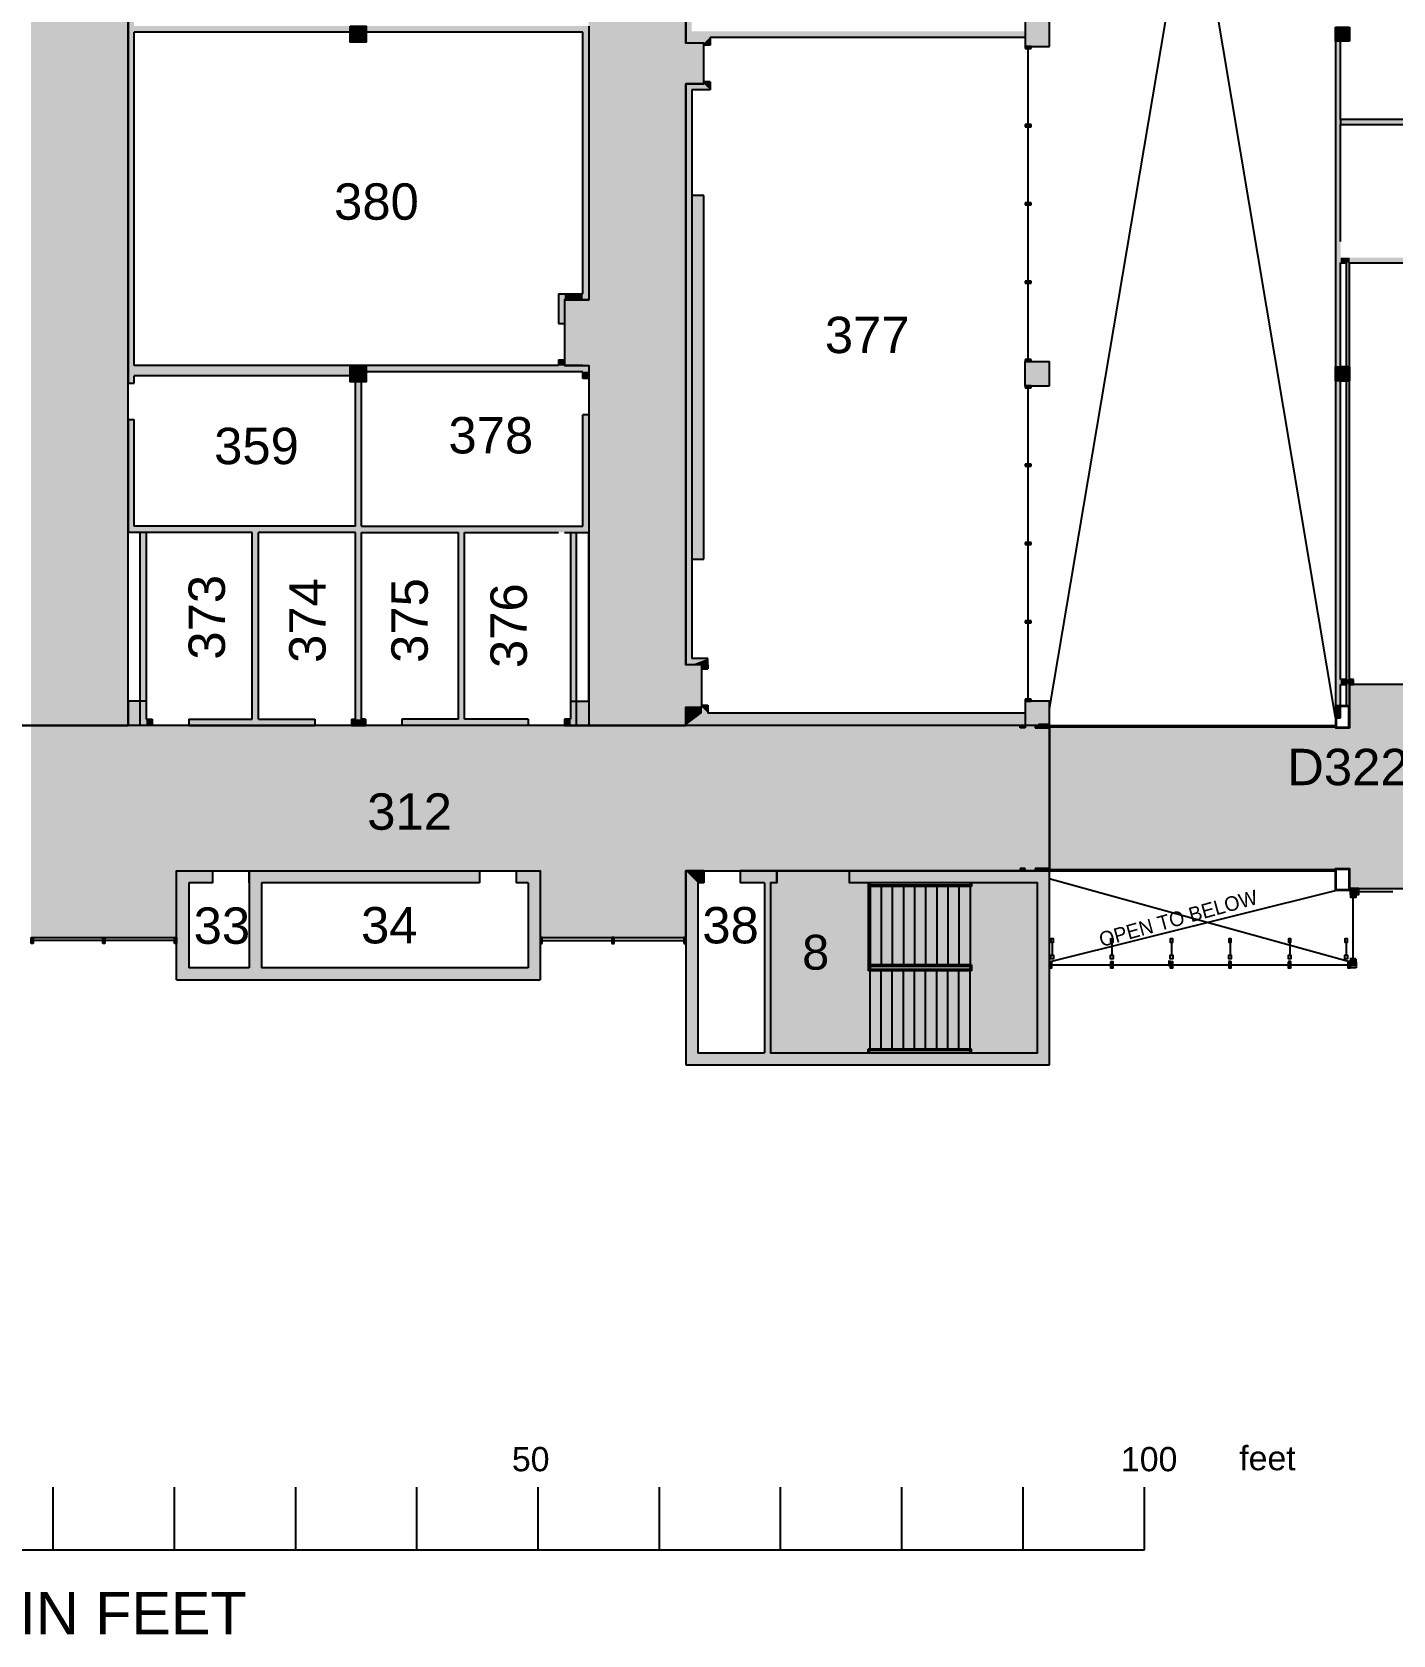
# Model space of a CAD drawing. Extents: x 2 to 4630, y -56 to 2885.
# Drawn here: x 2379 to 3726, y -56 to 1531 of the extents above; entities that cross this region are included whole.
import ezdxf

# ---------------------------------------------------------------- set-up
doc = ezdxf.new("R2010")
doc.units = 0
doc.header["$LTSCALE"] = 0.004
doc.layers.get('0').update_dxf_attribs({"linetype": 'CONTINUOUS'})
for name, color, linetype in [('BAR_SCALE', 1, 'CONTINUOUS'), ('CORRIDOR_HATCH', 253, 'CONTINUOUS'), ('S-COLS', 7, 'CONTINUOUS'), ('SOLID', 7, 'CONTINUOUS'), ('STAIR', 251, 'CONTINUOUS'), ('TEXT', 7, 'CONTINUOUS'), ('WALL', 7, 'CONTINUOUS'), ('WALLS', 7, 'CONTINUOUS')]:
    doc.layers.add(name, color=color, linetype=linetype)
doc.styles.add('STYLE1', font='arial.ttf')
doc.styles.add('STYLE3', font='arial.ttf')
doc.styles.add('SWIS721BLKEXBT', font='swissek.ttf')

# ---------------------------------------------------------------- blocks, each defined once
blk = doc.blocks.new('AZMND')
for p, q in [((0, 0.5), (0, -0.5)), ((1, 0.5), (0, 0.5)), ((1, -0.5), (1, 0.5)), ((0, -0.5), (1, -0.5))]:
    blk.add_line(p, q)
blk = doc.blocks.new('*U98')
at = {"layer": 'SOLID'}
for points in [[(2693.6, 1184.5), (2693.6, 1200.5), (2709.6, 1184.5)], [(2709.6, 1184.5), (2693.6, 1200.5), (2709.6, 1200.5)]]:
    blk.add_solid(points, dxfattribs=at)
blk = doc.blocks.new('*U131')
at = {"layer": 'SOLID'}
for points in [[(2377.8, 628.5), (2377.8, 634.5), (2379.8, 628.5)], [(2379.8, 628.5), (2377.8, 634.5), (2379.8, 634.5)], [(2448.8, 628.5), (2448.8, 634.5), (2450.8, 628.5)], [(2450.8, 628.5), (2448.8, 634.5), (2450.8, 634.5)], [(2519.8, 628.5), (2519.8, 634.5), (2521.8, 628.5)], [(2521.8, 628.5), (2519.8, 634.5), (2521.8, 634.5)]]:
    blk.add_solid(points, dxfattribs=at)
blk = doc.blocks.new('*U132')
at = {"layer": 'SOLID'}
for points in [[(2881.8, 628.5), (2881.8, 634.5), (2883.8, 628.5)], [(2883.8, 628.5), (2881.8, 634.5), (2883.8, 634.5)], [(2952.8, 628.5), (2952.8, 634.5), (2954.8, 628.5)], [(2954.8, 628.5), (2952.8, 634.5), (2954.8, 634.5)], [(3023.8, 628.5), (3023.8, 634.5), (3025.8, 628.5)], [(3025.8, 628.5), (3023.8, 634.5), (3025.8, 634.5)]]:
    blk.add_solid(points, dxfattribs=at)
blk = doc.blocks.new('*U260')
at = {"layer": 'SOLID'}
for points in [[(3031.8, 1009), (3031.8, 1369), (3043.8, 1009)], [(3043.8, 1009), (3031.8, 1369), (3043.8, 1369)]]:
    blk.add_solid(points, dxfattribs=at)
blk = doc.blocks.new('*U261')
at = {"layer": 'SOLID'}
for points in [[(3682.9, 606.1), (3682.9, 612.1), (3688.9, 606.1)], [(3688.9, 606.1), (3682.9, 612.1), (3688.9, 612.1)]]:
    blk.add_solid(points, dxfattribs=at)
blk = doc.blocks.new('*U265')
at = {"layer": 'SOLID'}
for points in [[(3673.9, 1439.2), (3673.9, 1444.1), (3914.6, 1439.2)], [(3914.6, 1439.2), (3673.9, 1444.1), (3914.6, 1444.1)], [(3914.6, 1439.2), (3914.6, 1444.1), (3915.6, 1439.2)], [(3915.6, 1439.2), (3914.6, 1444.1), (3915.6, 1444.1)], [(3915.6, 1439.2), (3915.6, 1444.1), (3980.9, 1439.2)], [(3980.9, 1439.2), (3915.6, 1444.1), (3980.9, 1444.1)], [(4017.3, 1439.2), (4017.3, 1444.1), (4063.2, 1439.2)], [(4063.2, 1439.2), (4017.3, 1444.1), (4063.2, 1444.1)], [(4063.2, 1307.3), (4063.2, 1444.1), (4068, 1307.3)], [(4068, 1307.3), (4063.2, 1444.1), (4068, 1444.1)], [(4127.6, 1439.2), (4127.6, 1444.1), (4154.1, 1439.2)], [(4154.1, 1439.2), (4127.6, 1444.1), (4154.1, 1444.1)], [(4154.1, 1307.3), (4154.1, 1444.1), (4159, 1307.3)], [(4159, 1307.3), (4154.1, 1444.1), (4159, 1444.1)], [(4159, 1439.2), (4159, 1444.1), (4177.2, 1439.2)], [(4177.2, 1439.2), (4159, 1444.1), (4177.2, 1444.1)]]:
    blk.add_solid(points, dxfattribs=at)
blk = doc.blocks.new('*U266')
at = {"layer": 'SOLID'}
for points in [[(3673.9, 1302.4), (3673.9, 1307.3), (3679.6, 1302.4)], [(3679.6, 1302.4), (3673.9, 1307.3), (3679.6, 1307.3)], [(3679.6, 1302.4), (3679.6, 1307.3), (3682.8, 1302.4)], [(3682.8, 1302.4), (3679.6, 1307.3), (3682.8, 1307.3)], [(3682.8, 1302.4), (3682.8, 1307.3), (4001.5, 1302.4)], [(4001.5, 1302.4), (3682.8, 1307.3), (4001.5, 1307.3)], [(4001.5, 1307.3), (4001.5, 1307.3), (4015.3, 1307.3)], [(4015.3, 1307.3), (4001.5, 1307.3), (4015.3, 1307.3)], [(4015.3, 1302.4), (4015.3, 1307.3), (4063.2, 1302.4)], [(4063.2, 1302.4), (4015.3, 1307.3), (4063.2, 1307.3)], [(4063.2, 1302.4), (4063.2, 1307.3), (4068, 1302.4)], [(4068, 1302.4), (4063.2, 1307.3), (4068, 1307.3)], [(4068, 1302.4), (4068, 1307.3), (4154.1, 1302.4)], [(4154.1, 1302.4), (4068, 1307.3), (4154.1, 1307.3)], [(4154.1, 1302.4), (4154.1, 1307.3), (4159, 1302.4)], [(4159, 1302.4), (4154.1, 1307.3), (4159, 1307.3)], [(4159, 1302.4), (4159, 1307.3), (4294.6, 1302.4)], [(4294.6, 1302.4), (4159, 1307.3), (4294.6, 1307.3)], [(4294.6, 1302.4), (4294.6, 1307.3), (4299.5, 1302.4)], [(4299.5, 1302.4), (4294.6, 1307.3), (4299.5, 1307.3)], [(4299.5, 1302.4), (4299.5, 1307.3), (4334, 1302.4)], [(4334, 1302.4), (4299.5, 1307.3), (4334, 1307.3)], [(4334, 1302.4), (4334, 1307.3), (4338.9, 1302.4)], [(4338.9, 1302.4), (4334, 1307.3), (4338.9, 1307.3)]]:
    blk.add_solid(points, dxfattribs=at)
blk = doc.blocks.new('*U277')
at = {"layer": 'SOLID'}
for points in [[(3673.9, 885), (3673.9, 889.9), (3679.6, 885)], [(3679.6, 885), (3673.9, 889.9), (3679.6, 889.9)], [(3679.6, 885), (3679.6, 889.9), (3682.8, 885)], [(3682.8, 885), (3679.6, 889.9), (3682.8, 889.9)], [(3682.8, 885), (3682.8, 889.9), (3686.8, 885)], [(3686.8, 885), (3682.8, 889.9), (3686.8, 889.9)]]:
    blk.add_solid(points, dxfattribs=at)
blk = doc.blocks.new('*U315')
at = {"layer": 'SOLID'}
for points in [[(3669, 852.1), (3669, 863.8), (3673.9, 852.1)], [(3673.9, 852.1), (3669, 863.8), (3673.9, 863.8)]]:
    blk.add_solid(points, dxfattribs=at)
blk = doc.blocks.new('*U316')
at = {"layer": 'SOLID'}
for points in [[(3669, 863.8), (3669, 1185.6), (3673.9, 863.8)], [(3673.9, 863.8), (3669, 1185.6), (3673.9, 1185.6)]]:
    blk.add_solid(points, dxfattribs=at)
blk = doc.blocks.new('*U317')
at = {"layer": 'SOLID'}
for points in [[(3669, 1199.4), (3669, 1521.6), (3673.9, 1199.4)], [(3673.9, 1199.4), (3669, 1521.6), (3673.9, 1521.6)]]:
    blk.add_solid(points, dxfattribs=at)
blk = doc.blocks.new('COLUMN_-_ARCHITECTURAL_-_5')
at = {"layer": 'S-COLS'}
for p, q in [((-175, 175), (175, 175)), ((-175, -175), (-175, 175)), ((-175, 159), (175, 159)), ((-159, -159), (-159, 159)), ((159, 159), (159, -159)), ((175, 175), (175, -175)), ((175, -159), (-175, -159)), ((175, -175), (-175, -175))]:
    blk.add_line(p, q, dxfattribs=at)
blk = doc.blocks.new('COLUMN_-_ARCHITECTURAL_-_B')
at = {"layer": 'S-COLS'}
for p, q in [((-175, 175), (175, 175)), ((-175, -175), (-175, 175)), ((-175, 159), (175, 159)), ((-159, -159), (-159, 159)), ((159, 159), (159, -159)), ((175, 175), (175, -175)), ((175, -159), (-175, -159)), ((175, -175), (-175, -175))]:
    blk.add_line(p, q, dxfattribs=at)
blk = doc.blocks.new('*U374')
at = {"layer": 'SOLID'}
for points in [[(3669, 1185.6), (3669, 1199.4), (3673.9, 1185.6)], [(3673.9, 1185.6), (3669, 1199.4), (3673.9, 1199.4)], [(3673.9, 1185.6), (3673.9, 1199.4), (3682.8, 1185.6)], [(3682.8, 1185.6), (3673.9, 1199.4), (3682.8, 1199.4)]]:
    blk.add_solid(points, dxfattribs=at)
blk = doc.blocks.new('*U385')
at = {"layer": 'SOLID'}
for points in [[(3679.6, 864.3), (3679.6, 885), (3682.8, 864.3)], [(3682.8, 864.3), (3679.6, 885), (3682.8, 885)]]:
    blk.add_solid(points, dxfattribs=at)
blk = doc.blocks.new('*U386')
at = {"layer": 'SOLID'}
for points in [[(3679.6, 1199.4), (3679.6, 1302.4), (3682.8, 1199.4)], [(3682.8, 1199.4), (3679.6, 1302.4), (3682.8, 1302.4)]]:
    blk.add_solid(points, dxfattribs=at)
blk = doc.blocks.new('*U387')
at = {"layer": 'SOLID'}
for points in [[(3679.6, 889.9), (3679.6, 1185.6), (3682.8, 889.9)], [(3682.8, 889.9), (3679.6, 1185.6), (3682.8, 1185.6)]]:
    blk.add_solid(points, dxfattribs=at)
blk = doc.blocks.new('*U411')
at = {"layer": 'SOLID'}
for points in [[(3356.8, 700.5), (3356.8, 702.9), (3361.7, 700.5)], [(3361.7, 700.5), (3356.8, 702.9), (3361.7, 702.9)]]:
    blk.add_solid(points, dxfattribs=at)
blk = doc.blocks.new('COLUMN_-_ARCHITECTURAL_-_I')
at = {"layer": 'S-COLS'}
for p, q in [((-275, 175), (-275, -175)), ((275, 175), (-275, 175)), ((275, 159), (-275, 159)), ((-259, 159), (-259, -159)), ((259, -159), (259, 159)), ((275, -175), (275, 175)), ((-275, -159), (275, -159)), ((-275, -175), (275, -175))]:
    blk.add_line(p, q, dxfattribs=at)
blk = doc.blocks.new('COLUMN_-_ARCHITECTURAL_-_J')
at = {"layer": 'S-COLS'}
for p, q in [((-275, 175), (275, 175)), ((-275, -175), (-275, 175)), ((-275, 159), (275, 159)), ((-259, -159), (-259, 159)), ((259, 159), (259, -159)), ((275, 175), (275, -175)), ((275, -159), (-275, -159)), ((275, -175), (-275, -175))]:
    blk.add_line(p, q, dxfattribs=at)
blk = doc.blocks.new('*U453')
at = {"layer": 'SOLID'}
for points in [[(3382.4, 700.5), (3382.4, 702.7), (3385.6, 700.5)], [(3385.6, 700.5), (3382.4, 702.7), (3385.6, 702.7)]]:
    blk.add_solid(points, dxfattribs=at)
blk = doc.blocks.new('*U454')
at = {"layer": 'SOLID'}
for points in [[(3374.9, 699.6), (3374.9, 702.7), (3382.4, 699.6)], [(3382.4, 699.6), (3374.9, 702.7), (3382.4, 702.7)]]:
    blk.add_solid(points, dxfattribs=at)
blk = doc.blocks.new('*U455')
at = {"layer": 'SOLID'}
for points in [[(3371.8, 700.5), (3371.8, 702.7), (3374.9, 700.5)], [(3374.9, 700.5), (3371.8, 702.7), (3374.9, 702.7)]]:
    blk.add_solid(points, dxfattribs=at)
blk = doc.blocks.new('*U456')
at = {"layer": 'SOLID'}
for points in [[(3382.4, 843.8), (3382.4, 844.5), (3385.6, 843.8)], [(3385.6, 843.8), (3382.4, 844.5), (3385.6, 844.5)]]:
    blk.add_solid(points, dxfattribs=at)
blk = doc.blocks.new('*U457')
at = {"layer": 'SOLID'}
for points in [[(3374.9, 844.5), (3374.9, 845.3), (3378.6, 844.5)], [(3378.6, 844.5), (3374.9, 845.3), (3378.6, 845.3)]]:
    blk.add_solid(points, dxfattribs=at)
blk = doc.blocks.new('*U458')
at = {"layer": 'SOLID'}
for points in [[(3374.9, 842.2), (3374.9, 844.5), (3378.6, 842.2)], [(3378.6, 842.2), (3374.9, 844.5), (3378.6, 844.5)], [(3378.6, 842.2), (3378.6, 844.5), (3382.4, 842.2)], [(3382.4, 842.2), (3378.6, 844.5), (3382.4, 844.5)], [(3382.4, 842.2), (3382.4, 843.8), (3385.6, 842.2)], [(3385.6, 842.2), (3382.4, 843.8), (3385.6, 843.8)]]:
    blk.add_solid(points, dxfattribs=at)
blk = doc.blocks.new('*U459')
at = {"layer": 'SOLID'}
for points in [[(3378.6, 844.5), (3378.6, 845.3), (3382.4, 844.5)], [(3382.4, 844.5), (3378.6, 845.3), (3382.4, 845.3)], [(3382.4, 844.5), (3382.4, 845.3), (3385.6, 844.5)], [(3385.6, 844.5), (3382.4, 845.3), (3385.6, 845.3)]]:
    blk.add_solid(points, dxfattribs=at)
blk = doc.blocks.new('*U460')
at = {"layer": 'SOLID'}
for points in [[(3382.4, 843.8), (3382.4, 844.5), (3385.6, 843.8)], [(3385.6, 843.8), (3382.4, 844.5), (3385.6, 844.5)]]:
    blk.add_solid(points, dxfattribs=at)
blk = doc.blocks.new('*U461')
at = {"layer": 'SOLID'}
for points in [[(3371.8, 842.2), (3371.8, 844.5), (3374.9, 842.2)], [(3374.9, 842.2), (3371.8, 844.5), (3374.9, 844.5)]]:
    blk.add_solid(points, dxfattribs=at)
blk = doc.blocks.new('*U475')
at = {"layer": 'SOLID'}
for points in [[(3669, 1521.6), (3669, 1535.4), (3673.9, 1521.6)], [(3673.9, 1521.6), (3669, 1535.4), (3673.9, 1535.4)], [(3673.9, 1521.6), (3673.9, 1535.4), (3682.8, 1521.6)], [(3682.8, 1521.6), (3673.9, 1535.4), (3682.8, 1535.4)]]:
    blk.add_solid(points, dxfattribs=at)
blk = doc.blocks.new('*U476')
at = {"layer": 'SOLID'}
for points in [[(3688.9, 677), (3688.9, 683), (3688.9, 683)], [(3688.9, 677), (3688.9, 683), (3691.4, 677)], [(3691.4, 677), (3688.9, 683), (3691.4, 683)]]:
    blk.add_solid(points, dxfattribs=at)
blk = doc.blocks.new('*U477')
at = {"layer": 'SOLID'}
for points in [[(3682.9, 677), (3682.9, 683), (3688.9, 677)], [(3688.9, 677), (3682.9, 683), (3688.9, 683)]]:
    blk.add_solid(points, dxfattribs=at)
blk = doc.blocks.new('*U478')
at = {"layer": 'SOLID'}
for points in [[(3682.9, 674.5), (3682.9, 674.5), (3682.9, 677)], [(3682.9, 674.5), (3682.9, 677), (3688.9, 674.5)], [(3688.9, 674.5), (3682.9, 677), (3688.9, 677)], [(3688.9, 674.5), (3688.9, 677), (3688.9, 674.5)]]:
    blk.add_solid(points, dxfattribs=at)
blk = doc.blocks.new('*U481')
at = {"layer": 'SOLID'}
for points in [[(3682.9, 612.1), (3682.9, 612.1), (3682.9, 614.6)], [(3682.9, 612.1), (3682.9, 614.6), (3688.9, 612.1)], [(3688.9, 612.1), (3682.9, 614.6), (3688.9, 614.6)], [(3688.9, 612.1), (3688.9, 614.6), (3688.9, 612.1)]]:
    blk.add_solid(points, dxfattribs=at)
blk = doc.blocks.new('*U482')
at = {"layer": 'SOLID'}
for points in [[(3503.2, 606.1), (3503.2, 612.1), (3503.2, 612.1)], [(3503.2, 606.1), (3503.2, 612.1), (3505.7, 606.1)], [(3505.7, 606.1), (3503.2, 612.1), (3505.7, 612.1)]]:
    blk.add_solid(points, dxfattribs=at)
blk = doc.blocks.new('*U483')
at = {"layer": 'SOLID'}
for points in [[(3562.7, 606.1), (3562.7, 612.1), (3562.7, 612.1)], [(3562.7, 606.1), (3562.7, 612.1), (3565.2, 606.1)], [(3565.2, 606.1), (3562.7, 612.1), (3565.2, 612.1)]]:
    blk.add_solid(points, dxfattribs=at)
blk = doc.blocks.new('*U484')
at = {"layer": 'SOLID'}
for points in [[(3622.1, 606.1), (3622.1, 612.1), (3622.1, 612.1)], [(3622.1, 606.1), (3622.1, 612.1), (3624.7, 606.1)], [(3624.7, 606.1), (3622.1, 612.1), (3624.7, 612.1)]]:
    blk.add_solid(points, dxfattribs=at)
blk = doc.blocks.new('*U485')
at = {"layer": 'SOLID'}
for points in [[(3680.4, 606.1), (3680.4, 612.1), (3680.4, 612.1)], [(3680.4, 606.1), (3680.4, 612.1), (3682.9, 606.1)], [(3682.9, 606.1), (3680.4, 612.1), (3682.9, 612.1)]]:
    blk.add_solid(points, dxfattribs=at)
blk = doc.blocks.new('*U521')
at = {"layer": 'SOLID'}
for points in [[(3356.8, 842.1), (3356.8, 844.5), (3361.7, 842.1)], [(3361.7, 842.1), (3356.8, 844.5), (3361.7, 844.5)]]:
    blk.add_solid(points, dxfattribs=at)
blk = doc.blocks.new('*U529')
at = {"layer": 'WALL'}
for points in [[(3689.5, 677), (3689.5, 683), (3689.5, 683)], [(3689.5, 677), (3689.5, 683), (3692.1, 677)], [(3692.1, 677), (3689.5, 683), (3692.1, 683)]]:
    blk.add_solid(points, dxfattribs=at)
blk = doc.blocks.new('*U530')
at = {"layer": 'WALL'}
for points in [[(3683.6, 674.5), (3683.6, 674.5), (3683.6, 677)], [(3683.6, 674.5), (3683.6, 677), (3689.5, 674.5)], [(3689.5, 674.5), (3683.6, 677), (3689.5, 677)], [(3689.5, 674.5), (3689.5, 677), (3689.5, 674.5)]]:
    blk.add_solid(points, dxfattribs=at)
blk = doc.blocks.new('*U531')
at = {"layer": 'WALL'}
for points in [[(3446.3, 604.5), (3446.3, 610.5), (3446.3, 610.5)], [(3446.3, 604.5), (3446.3, 610.5), (3448.8, 604.5)], [(3448.8, 604.5), (3446.3, 610.5), (3448.8, 610.5)]]:
    blk.add_solid(points, dxfattribs=at)
blk = doc.blocks.new('*U532')
at = {"layer": 'WALL'}
for points in [[(3385.6, 604.5), (3385.6, 610.5), (3385.6, 610.5)], [(3385.6, 604.5), (3385.6, 610.5), (3388.1, 604.5)], [(3388.1, 604.5), (3385.6, 610.5), (3388.1, 610.5)]]:
    blk.add_solid(points, dxfattribs=at)
blk = doc.blocks.new('*U533')
at = {"layer": 'WALL'}
for points in [[(3683.6, 610.5), (3683.6, 610.5), (3683.6, 613)], [(3683.6, 610.5), (3683.6, 613), (3689.5, 610.5)], [(3689.5, 610.5), (3683.6, 613), (3689.5, 613)], [(3689.5, 610.5), (3689.5, 613), (3689.5, 610.5)]]:
    blk.add_solid(points, dxfattribs=at)
blk = doc.blocks.new('*U534')
at = {"layer": 'WALL'}
for points in [[(3505.3, 604.5), (3505.3, 610.5), (3505.3, 610.5)], [(3505.3, 604.5), (3505.3, 610.5), (3507.8, 604.5)], [(3507.8, 604.5), (3505.3, 610.5), (3507.8, 610.5)]]:
    blk.add_solid(points, dxfattribs=at)
blk = doc.blocks.new('*U535')
at = {"layer": 'WALL'}
for points in [[(3563.3, 604.5), (3563.3, 610.5), (3563.3, 610.5)], [(3563.3, 604.5), (3563.3, 610.5), (3565.8, 604.5)], [(3565.8, 604.5), (3563.3, 610.5), (3565.8, 610.5)]]:
    blk.add_solid(points, dxfattribs=at)
blk = doc.blocks.new('*U536')
at = {"layer": 'WALL'}
for points in [[(3622.1, 604.5), (3622.1, 610.5), (3622.1, 610.5)], [(3622.1, 604.5), (3622.1, 610.5), (3624.7, 604.5)], [(3624.7, 604.5), (3622.1, 610.5), (3624.7, 610.5)]]:
    blk.add_solid(points, dxfattribs=at)
blk = doc.blocks.new('*U537')
at = {"layer": 'WALL'}
for points in [[(3681, 604.5), (3681, 610.5), (3681, 610.5)], [(3681, 604.5), (3681, 610.5), (3683.6, 604.5)], [(3683.6, 604.5), (3681, 610.5), (3683.6, 610.5)]]:
    blk.add_solid(points, dxfattribs=at)
blk = doc.blocks.new('*U547')
at = {"layer": 'CORRIDOR_HATCH'}
for points in [[(2377.8, 844.5), (2377.8, 2548.5), (2473.8, 844.5)], [(2473.8, 844.5), (2377.8, 2548.5), (2473.8, 2548.5)], [(2929.8, 844.5), (2929.8, 2548.5), (3025.8, 844.5)], [(3025.8, 844.5), (2929.8, 2548.5), (3025.8, 2548.5)], [(3025.8, 1479.5), (3025.8, 1519.5), (3037.8, 1479.5)], [(3037.8, 1479.5), (3025.8, 1519.5), (3037.8, 1519.5)], [(3037.8, 1479.5), (3037.8, 1519.5), (3041.8, 1479.5)], [(3041.8, 1479.5), (3037.8, 1519.5), (3041.8, 1519.5)], [(3041.8, 1479.5), (3041.8, 1519.5), (3043.8, 1479.5)], [(3043.8, 1479.5), (3041.8, 1519.5), (3043.8, 1519.5)], [(2905.8, 1200.5), (2905.8, 1265.5), (2929.8, 1200.5)], [(2929.8, 1200.5), (2905.8, 1265.5), (2929.8, 1265.5)], [(3025.8, 862.5), (3025.8, 904.5), (3037.8, 862.5)], [(3037.8, 862.5), (3025.8, 904.5), (3037.8, 904.5)], [(3037.8, 862.5), (3037.8, 904.5), (3041.8, 862.5)], [(3041.8, 862.5), (3037.8, 904.5), (3041.8, 904.5)], [(3682.8, 681.2), (3682.8, 885), (3683.6, 683)], [(3683.6, 683), (3682.8, 885), (3683.6, 885)], [(3683.6, 683), (3683.6, 885), (3692.1, 683)], [(3692.1, 683), (3683.6, 885), (3692.1, 885)], [(3692.1, 683), (3692.1, 885), (3744.1, 683)], [(3744.1, 683), (3692.1, 885), (3744.1, 885)], [(2377.8, 634.5), (2377.8, 844.5), (2473.8, 634.5)], [(2473.8, 634.5), (2377.8, 844.5), (2473.8, 844.5)], [(2473.8, 634.5), (2473.8, 844.5), (2521.8, 634.5)], [(2521.8, 634.5), (2473.8, 844.5), (2521.8, 844.5)], [(2521.8, 700.5), (2521.8, 844.5), (2881.8, 700.5)], [(2881.8, 700.5), (2521.8, 844.5), (2881.8, 844.5)], [(2881.8, 634.5), (2881.8, 844.5), (2905.8, 634.5)], [(2905.8, 634.5), (2881.8, 844.5), (2905.8, 844.5)], [(2905.8, 634.5), (2905.8, 844.5), (2929.8, 634.5)], [(2929.8, 634.5), (2905.8, 844.5), (2929.8, 844.5)], [(2929.8, 634.5), (2929.8, 844.5), (3025.8, 634.5)], [(3025.8, 634.5), (2929.8, 844.5), (3025.8, 844.5)], [(3025.8, 700.5), (3025.8, 844.5), (3037.8, 700.5)], [(3037.8, 700.5), (3025.8, 844.5), (3037.8, 844.5)], [(3037.8, 700.5), (3037.8, 844.5), (3041.8, 700.5)], [(3041.8, 700.5), (3037.8, 844.5), (3041.8, 844.5)], [(3041.8, 700.5), (3041.8, 844.5), (3043.8, 700.5)], [(3043.8, 700.5), (3041.8, 844.5), (3043.8, 844.5)], [(3043.8, 700.5), (3043.8, 844.5), (3109.8, 700.5)], [(3109.8, 700.5), (3043.8, 844.5), (3109.8, 844.5)], [(3109.8, 700.5), (3109.8, 844.5), (3115.8, 700.5)], [(3115.8, 700.5), (3109.8, 844.5), (3115.8, 844.5)], [(3115.8, 700.5), (3115.8, 844.5), (3187.8, 700.5)], [(3187.8, 700.5), (3115.8, 844.5), (3187.8, 844.5)], [(3187.8, 700.5), (3187.8, 844.5), (3361.8, 700.5)], [(3361.8, 700.5), (3187.8, 844.5), (3361.8, 844.5)], [(3361.8, 700.5), (3361.8, 844.5), (3373.8, 700.5)], [(3373.8, 700.5), (3361.8, 844.5), (3373.8, 844.5)], [(3373.8, 700.5), (3373.8, 844.5), (3385.8, 700.5)], [(3385.8, 700.5), (3373.8, 844.5), (3385.8, 844.5)], [(3385.8, 701.6), (3385.8, 843), (3669, 701.6)], [(3669, 701.6), (3385.8, 843), (3669, 843)], [(3669, 702.8), (3669, 842.2), (3682.8, 702.8)], [(3682.8, 702.8), (3669, 842.2), (3682.8, 842.2)], [(3115.8, 520.5), (3115.8, 700.5), (3187.8, 520.5)], [(3187.8, 520.5), (3115.8, 700.5), (3187.8, 700.5)], [(3109.8, 520.5), (3109.8, 688.5), (3115.8, 520.5)], [(3115.8, 520.5), (3109.8, 688.5), (3115.8, 688.5)], [(3187.8, 520.5), (3187.8, 688.5), (3361.8, 520.5)], [(3361.8, 520.5), (3187.8, 688.5), (3361.8, 688.5)], [(3361.8, 520.5), (3361.8, 688.5), (3373.8, 520.5)], [(3373.8, 520.5), (3361.8, 688.5), (3373.8, 688.5)]]:
    blk.add_solid(points, dxfattribs=at)

msp = doc.modelspace()

# ---------------------------------------------------------------- linework, layer by layer
at = {"layer": 'BAR_SCALE'}
for p, q in [((2399.7, 28.7), (2399.7, 90.6)), ((2519.7, 28.7), (2519.7, 90.6)), ((2639.7, 28.7), (2639.7, 90.6)), ((2759.7, 28.7), (2759.7, 90.6)), ((2879.7, 28.7), (2879.7, 90.6)), ((2999.7, 28.7), (2999.7, 90.6)), ((3119.7, 28.7), (3119.7, 90.6)), ((3239.7, 28.7), (3239.7, 90.6)), ((3359.7, 28.7), (3359.7, 90.6)), ((3479.7, 28.7), (3479.7, 90.6)), ((2159.7, 28.7), (3479.7, 28.7))]:
    msp.add_line(p, q, dxfattribs=at)
at = {"layer": 'CORRIDOR_HATCH'}
for points in [[(2367.8, 2548.5), (2367.8, 1800.5), (2349.8, 1800.5), (2349.8, 1758.5), (2367.8, 1758.5), (2367.8, 844.5), (2473.8, 844.5), (2473.8, 2548.5)], [(3115.8, 700.5), (3115.8, 688.5), (3109.8, 688.5), (3109.8, 520.5), (3373.8, 520.5), (3373.8, 688.5), (3187.8, 688.5), (3187.8, 700.5)]]:
    msp.add_lwpolyline(points, close=True, dxfattribs=at)
for points in [[(2929.8, 1536.5), (2929.8, 1265.5), (2905.8, 1265.5), (2905.8, 1200.5), (2929.8, 1200.5), (2929.8, 844.5), (3025.8, 844.5), (3025.8, 862.5), (3041.8, 862.5), (3041.8, 904.5), (3025.8, 904.5), (3025.8, 1479.5), (3043.8, 1479.5), (3043.8, 1519.5), (3025.8, 1519.5), (3025.8, 1819.5)], [(3744.1, 885), (3682.8, 885), (3682.8, 864.3), (3682.8, 842.2), (3669, 842.2), (3669, 843), (3385.8, 843), (3385.8, 701.6), (3669, 701.6), (3669, 702.8), (3682.8, 702.8), (3682.8, 681.2), (3683.6, 683), (3692.1, 683), (3765, 683)], [(2377.8, 634.5), (2521.8, 634.5), (2521.8, 700.5), (2881.8, 700.5), (2881.8, 634.5), (3025.8, 634.5), (3025.8, 700.5), (3385.8, 700.5), (3385.8, 844.5), (3025.8, 844.5), (2929.8, 844.5), (2473.8, 844.5), (2367.8, 844.5)]]:
    msp.add_lwpolyline(points, dxfattribs=at)
at = {"layer": 'SOLID'}
for points in [[(2479.8, 1183.2), (2473.8, 1183.2), (2479.8, 2215.8), (2473.8, 2215.8)], [(3025.8, 1819.5), (3031.8, 1813.5), (3025.8, 1519.5), (3031.8, 1525.5)], [(3361.8, 1540.5), (3385.8, 1540.5), (3361.8, 1516.5), (3385.8, 1516.5)], [(2479.8, 1530.5), (2479.8, 1536.5), (2693.6, 1530.5), (2693.6, 1536.5)], [(2693.6, 1520.5), (2693.6, 1536.5), (2709.6, 1520.5), (2709.6, 1536.5)], [(2709.6, 1530.5), (2709.6, 1536.5), (2929.8, 1530.5), (2929.8, 1536.5)], [(2923.8, 1265.5), (2929.8, 1265.5), (2923.8, 1530.5), (2929.8, 1530.5)], [(3043.8, 1519.5), (3049.8, 1525.5), (3025.8, 1519.5), (3031.8, 1525.5)], [(3031.8, 1531.5), (3361.8, 1531.5), (3031.8, 1525.5), (3361.8, 1525.5)], [(3043.8, 1517.5), (3049.8, 1517.5), (3043.8, 1519.5), (3049.8, 1525.5)], [(3361.8, 1516.5), (3367.8, 1516.5), (3361.8, 1514.5), (3367.8, 1514.5)], [(3025.8, 1479.5), (3031.8, 1473.5), (3025.8, 904.5), (3031.8, 904.5)], [(3043.8, 1479.5), (3049.8, 1473.5), (3025.8, 1479.5), (3031.8, 1473.5)], [(3043.8, 1481.5), (3049.8, 1481.5), (3043.8, 1479.5), (3049.8, 1473.5)], [(3361.8, 1439), (3367.8, 1439), (3361.8, 1437), (3367.8, 1437)], [(3361.8, 1361.5), (3367.8, 1361.5), (3361.8, 1359.5), (3367.8, 1359.5)], [(2899.8, 1242.3), (2899.8, 1271.5), (2905.8, 1242.3), (2905.8, 1271.5)], [(2905.8, 1265.5), (2905.8, 1271.5), (2923.8, 1265.5), (2923.8, 1271.5)], [(3361.8, 1284), (3367.8, 1284), (3361.8, 1282), (3367.8, 1282)], [(2899.8, 1200.5), (2899.8, 1206.3), (2905.8, 1200.5), (2905.8, 1206.3)], [(3361.8, 1206.5), (3367.8, 1206.5), (3361.8, 1204.5), (3367.8, 1204.5)], [(2479.8, 1190.3), (2479.8, 1200.5), (2693.6, 1190.3), (2693.6, 1200.5)], [(2709.6, 1194.5), (2709.6, 1200.5), (2929.8, 1194.5), (2929.8, 1200.5)], [(2923.8, 1187.7), (2923.8, 1194.5), (2929.8, 1187.7), (2929.8, 1194.5)], [(3361.8, 1204.5), (3385.8, 1204.5), (3361.8, 1180.5), (3385.8, 1180.5)], [(2698.8, 850.5), (2704.8, 850.5), (2698.8, 1184.5), (2704.8, 1184.5)], [(3361.8, 1180.5), (3367.8, 1180.5), (3361.8, 1178.5), (3367.8, 1178.5)], [(2473.8, 1035.5), (2479.8, 1035.5), (2473.8, 1147.2), (2479.8, 1147.2)], [(2923.8, 1035.5), (2929.8, 1035.5), (2923.8, 1151.7), (2929.8, 1151.7)], [(3361.8, 1103), (3367.8, 1103), (3361.8, 1101), (3367.8, 1101)], [(2479.8, 1035.5), (2479.8, 1041.5), (2923.8, 1035.5), (2923.8, 1041.5)], [(2491.8, 844.5), (2485.8, 844.5), (2491.8, 1035.5), (2485.8, 1035.5)], [(2596.8, 850.5), (2602.8, 850.5), (2596.8, 1035.5), (2602.8, 1035.5)], [(2800.8, 850.5), (2806.8, 850.5), (2800.8, 1035.5), (2806.8, 1035.5)], [(2911.8, 844.5), (2917.8, 844.5), (2911.8, 1035.5), (2917.8, 1035.5)], [(3361.8, 1025.5), (3367.8, 1025.5), (3361.8, 1023.5), (3367.8, 1023.5)], [(3361.8, 948), (3367.8, 948), (3361.8, 946), (3367.8, 946)], [(3031.8, 904.5), (3047.8, 910.5), (3025.8, 904.5), (3031.8, 910.5)], [(3041.8, 904.5), (3047.8, 904.5), (3031.8, 904.5), (3047.8, 910.5)], [(3047.8, 900.5), (3041.8, 900.5), (3047.8, 904.5), (3041.8, 904.5)], [(2491.8, 844.5), (2473.8, 844.5), (2491.8, 868.5), (2473.8, 868.5)], [(2911.8, 844.5), (2911.8, 868.5), (2929.8, 844.5), (2929.8, 868.5)], [(3041.8, 862.5), (3047.8, 856.5), (3025.8, 862.5), (3041.8, 856.5)], [(3025.8, 862.5), (3041.8, 862.5), (3025.8, 844.5), (3041.8, 856.5)], [(3041.8, 864.5), (3047.8, 864.5), (3041.8, 862.5), (3047.8, 856.5)], [(3361.8, 870.5), (3367.8, 870.5), (3361.8, 868.5), (3367.8, 868.5)], [(3361.8, 868.5), (3385.8, 868.5), (3361.8, 844.5), (3385.8, 844.5)], [(2497.8, 844.5), (2497.8, 850.5), (2491.8, 844.5), (2491.8, 850.5)], [(2533.8, 844.5), (2533.8, 850.5), (2658.8, 844.5), (2658.8, 850.5)], [(2694.8, 844.5), (2694.8, 850.5), (2708.8, 844.5), (2708.8, 850.5)], [(2744.8, 844.5), (2744.8, 850.5), (2869.8, 844.5), (2869.8, 850.5)], [(2905.8, 844.5), (2905.8, 850.5), (2911.8, 844.5), (2911.8, 850.5)], [(3025.8, 844.5), (3041.8, 856.5), (3361.8, 844.5), (3361.8, 856.5)], [(2533.8, 604.5), (2521.8, 592.5), (2533.8, 688.5), (2521.8, 700.5)], [(2533.8, 688.5), (2521.8, 700.5), (2557.8, 688.5), (2557.8, 700.5)], [(2821.8, 700.5), (2821.8, 688.5), (2593.8, 700.5), (2605.8, 688.5)], [(2605.8, 688.5), (2593.8, 700.5), (2605.8, 604.5), (2593.8, 604.5)], [(2857.8, 700.5), (2857.8, 688.5), (2881.8, 700.5), (2869.8, 688.5)], [(2881.8, 700.5), (2869.8, 688.5), (2881.8, 592.5), (2869.8, 604.5)], [(3037.8, 520.5), (3025.8, 508.5), (3037.8, 688.5), (3025.8, 700.5)], [(3037.8, 688.5), (3025.8, 700.5), (3043.8, 688.5), (3043.8, 700.5)], [(3079.8, 688.5), (3079.8, 700.5), (3115.8, 688.5), (3115.8, 700.5)], [(3187.8, 700.5), (3187.8, 688.5), (3385.8, 700.5), (3373.8, 688.5)], [(3385.8, 700.5), (3373.8, 688.5), (3385.8, 508.5), (3373.8, 520.5)], [(3103.8, 688.5), (3109.8, 688.5), (3103.8, 520.5), (3109.8, 520.5)], [(2869.8, 604.5), (2881.8, 592.5), (2533.8, 604.5), (2521.8, 592.5)], [(3373.8, 520.5), (3385.8, 508.5), (3037.8, 520.5), (3025.8, 508.5)]]:
    msp.add_solid(points, dxfattribs=at)
at = {"layer": 'STAIR'}
for p, q in [((3669, 2540.7), (3385.6, 860.7)), ((3669, 852.3), (3385.6, 2540.7)), ((3206.7, 601.5), (3206.7, 688.5)), ((3208.2, 688.5), (3208.2, 603)), ((3307.2, 686.4), (3208.2, 686.4)), ((3308.7, 684.9), (3208.2, 684.9)), ((3208.2, 684.9), (3208.2, 607.1)), ((3219.2, 684.9), (3219.2, 607.5)), ((3230.2, 684.9), (3230.2, 607.5)), ((3241.2, 684.9), (3241.2, 607.5)), ((3252.2, 684.9), (3252.2, 607.5)), ((3263.2, 684.9), (3263.2, 607.5)), ((3274.2, 684.9), (3274.2, 607.5)), ((3285.2, 684.9), (3285.2, 607.5)), ((3296.2, 684.9), (3296.2, 607.5)), ((3307.2, 687.9), (3307.2, 686.4)), ((3307.2, 684.9), (3307.2, 607.5)), ((3308.7, 687.9), (3308.7, 684.9)), ((3682.9, 610.6), (3385.6, 692.5)), ((3385.6, 610.6), (3669, 681.2)), ((3206.7, 607.5), (3206.7, 601.5)), ((3308.7, 607.5), (3208.2, 607.5)), ((3307.2, 606), (3208.2, 606)), ((3208.2, 606), (3208.2, 604.5)), ((3208.2, 603), (3208.2, 606)), ((3208.2, 603), (3208.2, 604.5)), ((3307.2, 603), (3208.2, 603)), ((3307.2, 606), (3307.2, 604.5)), ((3307.2, 606), (3307.2, 604.5)), ((3307.2, 603), (3307.2, 604.5)), ((3307.2, 603), (3307.2, 604.5)), ((3308.7, 607.5), (3308.7, 601.5)), ((3308.7, 601.5), (3308.7, 607.5)), ((3308.7, 601.5), (3206.7, 601.5)), ((3208.2, 524.1), (3208.2, 601.5)), ((3219.2, 524.1), (3219.2, 601.5)), ((3230.2, 524.1), (3230.2, 601.5)), ((3241.2, 524.1), (3241.2, 601.5)), ((3252.2, 524.1), (3252.2, 601.5)), ((3263.2, 524.1), (3263.2, 601.5)), ((3274.2, 524.1), (3274.2, 601.5)), ((3285.2, 524.1), (3285.2, 601.5)), ((3296.2, 524.1), (3296.2, 601.5)), ((3307.2, 524.1), (3307.2, 601.5)), ((3308.7, 524.1), (3206.2, 524.1)), ((3206.2, 520.5), (3206.2, 524.1)), ((3308.7, 520.5), (3308.7, 524.1)), ((3307.2, 522.6), (3207.7, 522.6)), ((3207.7, 520.5), (3207.7, 522.6)), ((3307.2, 520.5), (3307.2, 522.6))]:
    msp.add_line(p, q, dxfattribs=at)
at = {"layer": 'WALL'}
for p, q in [((2473.8, 2215.8), (2473.8, 1183.2)), ((3025.8, 1819.5), (3025.8, 1519.5)), ((3361.8, 1540.5), (3361.8, 1516.5)), ((3385.8, 1516.5), (3385.8, 1540.5)), ((2479.8, 1200.5), (2479.8, 1530.5)), ((2693.6, 1530.5), (2479.8, 1530.5)), ((2923.8, 1530.5), (2709.6, 1530.5)), ((2923.8, 1271.5), (2923.8, 1530.5)), ((2929.8, 1536.5), (2929.8, 1265.5)), ((3049.8, 1525.5), (3361.8, 1525.5)), ((3049.8, 1525.5), (3049.8, 1517.5)), ((3049.8, 1525.5), (3049.8, 1519.5)), ((3043.8, 1519.5), (3025.8, 1519.5)), ((3043.8, 1519.5), (3043.8, 1517.5)), ((3049.8, 1517.5), (3043.8, 1517.5)), ((3361.8, 1516.5), (3385.8, 1516.5)), ((3364.8, 1439), (3364.8, 1514.5)), ((3669, 1521.6), (3669, 1199.4)), ((3673.9, 1444.1), (3673.9, 1521.6)), ((3025.8, 1479.5), (3025.8, 904.5)), ((3043.8, 1479.5), (3025.8, 1479.5)), ((3049.8, 1481.5), (3043.8, 1481.5)), ((3043.8, 1481.5), (3043.8, 1479.5)), ((3049.8, 1481.5), (3049.8, 1473.5)), ((3031.8, 1473.5), (3031.8, 1239.3)), ((3049.8, 1473.5), (3031.8, 1473.5)), ((3673.9, 1444.1), (3673.9, 1439.2)), ((3980.9, 1444.1), (3673.9, 1444.1)), ((3364.8, 1361.5), (3364.8, 1437)), ((3673.9, 1439.2), (3914.6, 1439.2)), ((3673.9, 1323.3), (3673.9, 1439.2)), ((3043.8, 1369), (3031.8, 1369)), ((3031.8, 1369), (3031.8, 1009)), ((3043.8, 1009), (3043.8, 1369)), ((3364.8, 1284), (3364.8, 1359.5)), ((3673.9, 1302.4), (3679.6, 1302.4)), ((3673.9, 1199.4), (3673.9, 1302.4)), ((3679.6, 1302.4), (3679.6, 1199.4)), ((3682.8, 1302.4), (4001.5, 1302.4)), ((3682.8, 1199.4), (3682.8, 1302.4)), ((2899.8, 1271.5), (2899.8, 1242.3)), ((2899.8, 1271.5), (2923.8, 1271.5)), ((3364.8, 1206.5), (3364.8, 1282)), ((2905.8, 1265.5), (2929.8, 1265.5)), ((2905.8, 1265.5), (2905.8, 1242.3)), ((2899.8, 1242.3), (2905.8, 1242.3)), ((3031.8, 1233.3), (3031.8, 910.5)), ((2899.8, 1206.3), (2905.8, 1206.3)), ((2899.8, 1206.3), (2899.8, 1200.5)), ((2905.8, 1206.3), (2905.8, 1200.5)), ((2899.8, 1200.5), (2479.8, 1200.5)), ((2692.3, 1190.3), (2479.8, 1190.3)), ((2479.8, 1183.2), (2479.8, 1190.3)), ((2923.8, 1194.5), (2709.6, 1194.5)), ((2923.8, 1200.5), (2905.8, 1200.5)), ((2923.8, 1200.5), (2929.8, 1200.5)), ((2923.8, 1187.7), (2923.8, 1194.5)), ((2923.8, 1191.6), (2923.8, 1187.7)), ((2929.8, 1200.5), (2929.8, 1187.7)), ((2929.8, 1187.7), (2929.8, 1191.6)), ((3361.8, 1204.5), (3385.8, 1204.5)), ((3361.8, 1180.5), (3361.8, 1204.5)), ((3385.8, 1180.5), (3385.8, 1204.5)), ((3669, 1199.4), (3669, 1185.6)), ((3682.8, 1199.4), (3673.9, 1199.4)), ((3679.6, 1199.4), (3682.8, 1199.4)), ((3682.8, 1185.6), (3682.8, 1199.4)), ((2473.8, 1183.2), (2479.8, 1183.2)), ((2698.8, 1041.5), (2698.8, 1184.5)), ((2704.8, 1041.5), (2704.8, 1184.5)), ((2929.8, 1187.7), (2923.8, 1187.7)), ((3361.8, 1180.5), (3385.8, 1180.5)), ((3364.8, 1103), (3364.8, 1178.5)), ((3669, 1185.6), (3669, 852.1)), ((3673.9, 889.9), (3673.9, 1185.6)), ((3673.9, 1185.6), (3682.8, 1185.6)), ((3679.6, 1185.6), (3679.6, 889.9)), ((3682.8, 1185.6), (3679.6, 1185.6)), ((3682.8, 889.9), (3682.8, 1185.6)), ((2473.8, 1147.2), (2473.8, 1035.5)), ((2473.8, 1147.2), (2479.8, 1147.2)), ((2479.8, 1041.5), (2479.8, 1147.2)), ((2923.8, 1041.5), (2923.8, 1151.7)), ((2929.8, 1151.7), (2923.8, 1151.7)), ((2929.8, 1151.7), (2929.8, 1035.5)), ((3364.8, 1025.5), (3364.8, 1101)), ((2596.8, 1035.5), (2473.8, 1035.5)), ((2473.8, 868.5), (2473.8, 1035.5)), ((2698.8, 1041.5), (2479.8, 1041.5)), ((2485.8, 844.5), (2485.8, 1035.5)), ((2491.8, 1035.5), (2491.8, 850.5)), ((2596.8, 850.5), (2596.8, 1035.5)), ((2602.8, 850.5), (2602.8, 1035.5)), ((2698.8, 1035.5), (2602.8, 1035.5)), ((2698.8, 850.5), (2698.8, 1035.5)), ((2698.8, 850.5), (2698.8, 1035.5)), ((2704.8, 1041.5), (2923.8, 1041.5)), ((2704.8, 1041.5), (2923.8, 1041.5)), ((2704.8, 1035.5), (2800.8, 1035.5)), ((2704.8, 850.5), (2704.8, 1035.5)), ((2704.8, 850.5), (2704.8, 1035.5)), ((2800.8, 850.5), (2800.8, 1035.5)), ((2806.8, 1035.5), (2899.8, 1035.5)), ((2806.8, 1035.5), (2899.8, 1035.5)), ((2806.8, 850.5), (2806.8, 1035.5)), ((2905.8, 1035.5), (2929.8, 1035.5)), ((2905.8, 1035.5), (2929.8, 1035.5)), ((2911.8, 1035.5), (2911.8, 850.5)), ((2911.8, 1035.5), (2911.8, 850.5)), ((2917.8, 844.5), (2917.8, 1035.5)), ((2917.8, 844.5), (2917.8, 1035.5)), ((2929.8, 868.5), (2929.8, 1035.5)), ((3364.8, 948), (3364.8, 1023.5)), ((3031.8, 1009), (3043.8, 1009)), ((3364.8, 870.5), (3364.8, 946)), ((3025.8, 922.5), (3025.8, 904.5)), ((3031.8, 904.5), (3025.8, 904.5)), ((3031.8, 904.5), (3025.8, 904.5)), ((3047.8, 910.5), (3031.8, 910.5)), ((3041.8, 904.5), (3031.8, 904.5)), ((3041.8, 904.5), (3041.8, 900.5)), ((3041.8, 904.5), (3041.8, 900.5)), ((3041.8, 904.5), (3041.8, 904.5)), ((3047.8, 904.5), (3047.8, 910.5)), ((3047.8, 904.5), (3047.8, 900.5)), ((3047.8, 904.5), (3047.8, 904.5)), ((3041.8, 900.5), (3047.8, 900.5)), ((3679.6, 889.9), (3673.9, 889.9)), ((3686.8, 889.9), (3682.8, 889.9)), ((3686.8, 885), (3686.8, 889.9)), ((3673.9, 885), (3679.6, 885)), ((3673.9, 852.1), (3673.9, 885)), ((3679.6, 885), (3679.6, 864.3)), ((3682.8, 885), (3686.8, 885)), ((3682.8, 864.3), (3682.8, 885)), ((2491.8, 868.5), (2473.8, 868.5)), ((2473.8, 868.5), (2473.8, 844.5)), ((2911.8, 868.5), (2929.8, 868.5)), ((2911.8, 868.5), (2929.8, 868.5)), ((2929.8, 868.5), (2929.8, 844.5)), ((2929.8, 868.5), (2929.8, 844.5)), ((3025.8, 862.5), (3041.8, 862.5)), ((3025.8, 862.5), (3041.8, 862.5)), ((3025.8, 862.5), (3025.8, 844.5)), ((3041.8, 864.5), (3041.8, 862.5)), ((3041.8, 864.5), (3047.8, 864.5)), ((3047.8, 864.5), (3047.8, 856.5)), ((3385.8, 868.5), (3361.8, 868.5)), ((3361.8, 868.5), (3361.8, 844.5)), ((3385.8, 844.5), (3385.8, 868.5)), ((3679.6, 864.3), (3682.8, 864.3)), ((2497.8, 844.5), (2473.8, 844.5)), ((2491.8, 850.5), (2497.8, 850.5)), ((2497.8, 850.5), (2497.8, 844.5)), ((2533.8, 850.5), (2596.8, 850.5)), ((2533.8, 850.5), (2533.8, 844.5)), ((2533.8, 844.5), (2658.8, 844.5)), ((2602.8, 850.5), (2658.8, 850.5)), ((2658.8, 850.5), (2658.8, 844.5)), ((2694.8, 850.5), (2698.8, 850.5)), ((2694.8, 850.5), (2694.8, 844.5)), ((2708.8, 844.5), (2694.8, 844.5)), ((2694.8, 844.5), (2708.8, 844.5)), ((2708.8, 850.5), (2704.8, 850.5)), ((2708.8, 850.5), (2708.8, 844.5)), ((2800.8, 850.5), (2744.8, 850.5)), ((2744.8, 850.5), (2744.8, 844.5)), ((2869.8, 844.5), (2744.8, 844.5)), ((2869.8, 850.5), (2806.8, 850.5)), ((2869.8, 850.5), (2869.8, 844.5)), ((2905.8, 850.5), (2905.8, 844.5)), ((2911.8, 850.5), (2905.8, 850.5)), ((2905.8, 850.5), (2905.8, 844.5)), ((2911.8, 850.5), (2905.8, 850.5)), ((2905.8, 844.5), (2929.8, 844.5)), ((2905.8, 844.5), (2929.8, 844.5)), ((3385.8, 844.5), (3025.8, 844.5)), ((3361.8, 856.5), (3047.8, 856.5)), ((3669, 852.1), (3673.9, 852.1)), ((2521.8, 592.5), (2521.8, 700.5)), ((2521.8, 700.5), (2557.8, 700.5)), ((2557.8, 688.5), (2557.8, 700.5)), ((2593.8, 700.5), (2821.8, 700.5)), ((2593.8, 700.5), (2593.8, 604.5)), ((2593.8, 688.5), (2593.8, 700.5)), ((2821.8, 700.5), (2821.8, 688.5)), ((2857.8, 700.5), (2881.8, 700.5)), ((2857.8, 700.5), (2857.8, 688.5)), ((2881.8, 700.5), (2881.8, 592.5)), ((3025.8, 700.5), (3025.8, 508.5)), ((3043.8, 700.5), (3025.8, 700.5)), ((3043.8, 700.5), (3043.8, 688.5)), ((3115.8, 700.5), (3079.8, 700.5)), ((3079.8, 700.5), (3079.8, 688.5)), ((3115.8, 688.5), (3115.8, 700.5)), ((3385.8, 700.5), (3187.8, 700.5)), ((3187.8, 688.5), (3187.8, 700.5)), ((3385.8, 508.5), (3385.8, 700.5)), ((2533.8, 688.5), (2533.8, 604.5)), ((2557.8, 688.5), (2533.8, 688.5)), ((2821.8, 688.5), (2605.8, 688.5)), ((2605.8, 688.5), (2605.8, 604.5)), ((2869.8, 688.5), (2857.8, 688.5)), ((2869.8, 688.5), (2869.8, 604.5)), ((3037.8, 688.5), (3037.8, 520.5)), ((3043.8, 688.5), (3037.8, 688.5)), ((3103.8, 688.5), (3079.8, 688.5)), ((3103.8, 688.5), (3103.8, 520.5)), ((3109.8, 688.5), (3109.8, 520.5)), ((3115.8, 688.5), (3109.8, 688.5)), ((3373.8, 688.5), (3187.8, 688.5)), ((3373.8, 520.5), (3373.8, 688.5)), ((3689.5, 683), (3683.6, 683)), ((3683.6, 683), (3683.6, 677)), ((3683.6, 677), (3683.6, 683)), ((3683.6, 683), (3689.5, 683)), ((3689.5, 677), (3689.5, 683)), ((3689.5, 683), (3689.5, 677)), ((3683.6, 681.6), (3683.4, 681.6)), ((3683.4, 681.6), (3683.4, 681.6)), ((3683.6, 677), (3689.5, 677)), ((3689.5, 677), (3683.6, 677)), ((3685.9, 674.5), (3685.9, 613)), ((3691.4, 680), (3725.8, 680)), ((2448.8, 631.5), (2379.8, 631.5)), ((2519.8, 631.5), (2450.8, 631.5)), ((2883.8, 631.5), (2952.8, 631.5)), ((2954.8, 631.5), (3023.8, 631.5)), ((2593.8, 604.5), (2533.8, 604.5)), ((2869.8, 604.5), (2605.8, 604.5)), ((3385.6, 610.5), (3385.6, 604.5)), ((3388.1, 607.5), (3446.3, 607.5)), ((3448.8, 607.5), (3505.3, 607.5)), ((3507.8, 607.5), (3563.3, 607.5)), ((3565.8, 607.5), (3622.1, 607.5)), ((3624.7, 607.5), (3681, 607.5)), ((3683.6, 604.5), (3683.6, 610.5)), ((3683.6, 610.5), (3689.5, 610.5)), ((3689.5, 604.5), (3683.6, 604.5)), ((3689.5, 610.5), (3689.5, 604.5)), ((2521.8, 592.5), (2881.8, 592.5)), ((3025.8, 508.5), (3385.8, 508.5)), ((3037.8, 520.5), (3103.8, 520.5)), ((3109.8, 520.5), (3373.8, 520.5))]:
    msp.add_line(p, q, dxfattribs=at)
for points in [[(2693.6, 1536.5), (2709.6, 1536.5), (2709.6, 1520.5), (2693.6, 1520.5)], [(2693.6, 1200.5), (2709.6, 1200.5), (2709.6, 1184.5), (2693.6, 1184.5)], [(3481.6, 844), (3433.6, 844), (3433.6, 843), (3481.6, 843)], [(3529.7, 844), (3481.6, 844), (3481.6, 843), (3529.7, 843)], [(3577.7, 844), (3529.7, 844), (3529.7, 843), (3577.7, 843)], [(3625.7, 844), (3577.7, 844), (3577.7, 843), (3625.7, 843)], [(3669, 844), (3625.7, 844), (3625.7, 843), (3669, 843)], [(3481.6, 701.6), (3433.6, 701.6), (3433.6, 700.6), (3481.6, 700.6)], [(3529.7, 701.6), (3481.6, 701.6), (3481.6, 700.6), (3529.7, 700.6)], [(3577.7, 701.6), (3529.7, 701.6), (3529.7, 700.6), (3577.7, 700.6)], [(3625.7, 701.6), (3577.7, 701.6), (3577.7, 700.6), (3625.7, 700.6)], [(3669, 701.6), (3625.7, 701.6), (3625.7, 700.6), (3669, 700.6)], [(3689.5, 683), (3689.5, 677), (3692.1, 677), (3692.1, 683)], [(3689.5, 677), (3683.6, 677), (3683.6, 674.5), (3689.5, 674.5)], [(3385.6, 610.5), (3385.6, 604.5), (3388.1, 604.5), (3388.1, 610.5)], [(3446.3, 610.5), (3446.3, 604.5), (3448.8, 604.5), (3448.8, 610.5)], [(3505.3, 610.5), (3505.3, 604.5), (3507.8, 604.5), (3507.8, 610.5)], [(3563.3, 610.5), (3563.3, 604.5), (3565.8, 604.5), (3565.8, 610.5)], [(3622.1, 610.5), (3622.1, 604.5), (3624.7, 604.5), (3624.7, 610.5)], [(3681, 610.5), (3681, 604.5), (3683.6, 604.5), (3683.6, 610.5)], [(3689.5, 613), (3683.6, 613), (3683.6, 610.5), (3689.5, 610.5)]]:
    msp.add_lwpolyline(points, close=True, dxfattribs=at)
for points in [[(3388.6, 629.8), (3389.8, 629.8), (3389.8, 633.3), (3387.3, 633.3), (3387.3, 629.8), (3388.6, 629.8), (3388.6, 617), (3389.8, 617), (3389.8, 613.5), (3387.3, 613.5), (3387.3, 617), (3388.6, 617)], [(3447.6, 629.8), (3448.8, 629.8), (3448.8, 633.3), (3446.3, 633.3), (3446.3, 629.8), (3447.6, 629.8), (3447.6, 617), (3448.8, 617), (3448.8, 613.5), (3446.3, 613.5), (3446.3, 617), (3447.6, 617)], [(3506.6, 629.8), (3507.8, 629.8), (3507.8, 633.3), (3505.3, 633.3), (3505.3, 629.8), (3506.6, 629.8), (3506.6, 617), (3507.8, 617), (3507.8, 613.5), (3505.3, 613.5), (3505.3, 617), (3506.6, 617)], [(3564.6, 629.8), (3565.8, 629.8), (3565.8, 633.3), (3563.3, 633.3), (3563.3, 629.8), (3564.6, 629.8), (3564.6, 617), (3565.8, 617), (3565.8, 613.5), (3563.3, 613.5), (3563.3, 617), (3564.6, 617)], [(3623.6, 629.8), (3624.8, 629.8), (3624.8, 633.3), (3622.3, 633.3), (3622.3, 629.8), (3623.6, 629.8), (3623.6, 617), (3624.8, 617), (3624.8, 613.5), (3622.3, 613.5), (3622.3, 617), (3623.6, 617)], [(3679.6, 629.8), (3680.8, 629.8), (3680.8, 633.3), (3678.3, 633.3), (3678.3, 629.8), (3679.6, 629.8), (3679.6, 617), (3680.8, 617), (3680.8, 613.5), (3678.3, 613.5), (3678.3, 617), (3679.6, 617)]]:
    msp.add_lwpolyline(points, dxfattribs=at)
at = {"layer": 'WALLS'}
for p, q in [((3356.8, 842.1), (3356.8, 844.5)), ((3361.7, 842.1), (3356.8, 842.1)), ((3361.7, 844.5), (3361.7, 842.1)), ((3374.9, 844.5), (3371.8, 844.5)), ((3371.8, 844.5), (3371.8, 842.2)), ((3371.8, 842.2), (3385.6, 842.2)), ((3385.6, 845.3), (3374.9, 845.3)), ((3374.9, 845.3), (3374.9, 844.5)), ((3382.4, 844.5), (3382.4, 843.8)), ((3385.6, 844.5), (3382.4, 844.5)), ((3382.4, 843.8), (3385.6, 843.8)), ((3385.6, 842.2), (3385.6, 845.3)), ((3361.7, 702.9), (3356.8, 702.9)), ((3356.8, 702.9), (3356.8, 700.5)), ((3361.7, 700.5), (3361.7, 702.9)), ((3385.6, 702.7), (3371.8, 702.7)), ((3371.8, 702.7), (3371.8, 700.5)), ((3371.8, 700.5), (3374.9, 700.5)), ((3374.9, 700.5), (3374.9, 699.6)), ((3382.4, 700.5), (3385.6, 700.5)), ((3382.4, 699.6), (3382.4, 700.5)), ((3385.6, 700.5), (3385.6, 702.7))]:
    msp.add_line(p, q, dxfattribs=at)
for points in [[(3433.6, 844), (3385.6, 844), (3385.6, 843), (3433.6, 843)], [(3433.6, 701.6), (3385.6, 701.6), (3385.6, 700.6), (3433.6, 700.6)]]:
    msp.add_lwpolyline(points, close=True, dxfattribs=at)

# ---------------------------------------------------------------- block references
at = {"layer": 'CORRIDOR_HATCH'}
msp.add_blockref('*U547', (0, 0), dxfattribs=at)
at = {"layer": 'SOLID'}
for name in ['*U475', '*U317', '*U265', '*U260', '*U266', '*U386', '*U98', '*U374', '*U316', '*U387', '*U277', '*U385', '*U315', '*U521', '*U461', '*U457', '*U458', '*U459', '*U456', '*U460', '*U411', '*U455', '*U454', '*U453', '*U477', '*U476', '*U478', '*U131', '*U132', '*U482', '*U483', '*U484', '*U485', '*U481', '*U261']:
    msp.add_blockref(name, (0, 0), dxfattribs=at)
at = {"layer": 'WALL', "xscale": 0.0393700787399212, "yscale": 0.0393700787399212, "zscale": 0.0393700787399212}
for name, p, rotation in [('COLUMN_-_ARCHITECTURAL_-_5', (3675.9, 1528.5), 270), ('COLUMN_-_ARCHITECTURAL_-_B', (3675.9, 1192.5), 270), ('COLUMN_-_ARCHITECTURAL_-_I', (3675.9, 853), 90), ('COLUMN_-_ARCHITECTURAL_-_J', (3675.9, 692), 270)]:
    msp.add_blockref(name, p, dxfattribs=dict(at, rotation=rotation))
at = {"layer": 'WALL', "xscale": 2, "yscale": 6, "rotation": 90}
for p in [(3364.8, 1514.5), (3364.8, 1437), (3364.8, 1359.5), (3364.8, 1282), (3364.8, 1204.5), (3364.8, 1178.5), (3364.8, 1101), (3364.8, 1023.5), (3364.8, 946), (3364.8, 868.5)]:
    msp.add_blockref('AZMND', p, dxfattribs=at)
at = {"layer": 'WALL'}
for name in ['*U529', '*U530', '*U532', '*U531', '*U534', '*U535', '*U536', '*U537', '*U533']:
    msp.add_blockref(name, (0, 0), dxfattribs=at)
at = {"layer": 'WALL', "yscale": 6}
for p, xscale in [((2379.8, 631.5), -2), ((2450.8, 631.5), -2), ((2521.8, 631.5), -2), ((2881.8, 631.5), 2), ((2952.8, 631.5), 2), ((3023.8, 631.5), 2)]:
    msp.add_blockref('AZMND', p, dxfattribs=dict(at, xscale=xscale))

# ---------------------------------------------------------------- texts
at = {"layer": 'BAR_SCALE'}
for s, height, style, p in [('50', 24, 'SWIS721BLKEXBT', (2853.7, 106.3)), ('100', 24, 'SWIS721BLKEXBT', (3456.5, 106.3)), ('feet', 24, 'SWIS721BLKEXBT', (3573.6, 107.3)), ('SCALE IN FEET', 42, 'STYLE1', (2157.6, -55.1))]:
    msp.add_text(s, height=height, dxfattribs=dict(at, style=style)).set_placement(p)
at = {"layer": 'TEXT', "style": 'STYLE1'}
for s, height, p in [('380', 36, (2677.7, 1344.9)), ('377', 36, (3163.5, 1212.9)), ('378', 36, (2790.9, 1113.6)), ('359', 36, (2559, 1103)), ('312', 36, (2710.5, 741.2)), ('33', 36, (2538.7, 628.3)), ('34', 36, (2704.4, 628.7)), ('38', 36, (3042.2, 628.7)), ('8', 34.5, (3141, 602.7))]:
    msp.add_text(s, height=height, dxfattribs=at).set_placement(p)
for s, p in [('373', (2569.7, 909.5)), ('374', (2669.3, 906.3)), ('375', (2770.4, 906.3)), ('376', (2868.5, 901.2))]:
    msp.add_text(s, height=36, rotation=90, dxfattribs=at).set_placement(p)
at = {"layer": 'TEXT', "linetype": 'CONTINUOUS', "style": 'STYLE3'}
msp.add_text('D322a', height=36, dxfattribs=at).set_placement((3621.1, 785.3))
at = {"layer": 'TEXT', "linetype": 'CONTINUOUS'}
msp.add_text('OPEN TO BELOW', height=14.4, rotation=15.4644, dxfattribs=at).set_placement((3437.3, 625))

doc.saveas('drawing.dxf')
